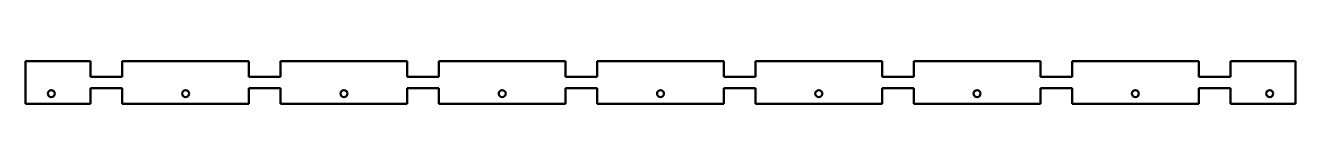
# Model space of a CAD drawing. Header units: millimetres. Extents: x 0 to 2006, y -35 to 33.
import ezdxf

# ---------------------------------------------------------------- set-up
doc = ezdxf.new("R2010")
doc.units = ezdxf.units.MM
doc.layers.add('IV_INTERIOR_PROFILES', color=7, linetype='Continuous', lineweight=50)
doc.layers.add('IV_OUTER_PROFILE', color=7, linetype='Continuous', lineweight=50)

msp = doc.modelspace()

# ---------------------------------------------------------------- linework, layer by layer
at = {"layer": 'IV_INTERIOR_PROFILES'}
for centre in [(40.8, -18.6), (253, -18.6), (503, -18.6), (753, -18.6), (1003, -18.6), (1253, -18.6), (1503, -18.6), (1753, -18.6), (1965.2, -18.6)]:
    msp.add_circle(centre, 5.5, dxfattribs=at)
at = {"layer": 'IV_OUTER_PROFILE'}
for p, q in [((0, -34.9), (0, 32.6)), ((0, 32.6), (103, 32.6)), ((103, 7.6), (103, 32.6)), ((153, 32.6), (153, 7.6)), ((153, 32.6), (353, 32.6)), ((353, 7.6), (353, 32.6)), ((403, 32.6), (403, 7.6)), ((403, 32.6), (603, 32.6)), ((603, 7.6), (603, 32.6)), ((653, 32.6), (653, 7.6)), ((653, 32.6), (853, 32.6)), ((853, 7.6), (853, 32.6)), ((903, 32.6), (903, 7.6)), ((903, 32.6), (1103, 32.6)), ((1103, 7.6), (1103, 32.6)), ((1153, 32.6), (1153, 7.6)), ((1153, 32.6), (1353, 32.6)), ((1353, 7.6), (1353, 32.6)), ((1403, 32.6), (1403, 7.6)), ((1403, 32.6), (1603, 32.6)), ((1603, 7.6), (1603, 32.6)), ((1653, 32.6), (1653, 7.6)), ((1653, 32.6), (1853, 32.6)), ((1853, 7.6), (1853, 32.6)), ((1903, 32.6), (1903, 7.6)), ((1903, 32.6), (2006, 32.6)), ((2006, -34.9), (2006, 32.6)), ((153, 7.6), (103, 7.6)), ((403, 7.6), (353, 7.6)), ((653, 7.6), (603, 7.6)), ((903, 7.6), (853, 7.6)), ((1153, 7.6), (1103, 7.6)), ((1403, 7.6), (1353, 7.6)), ((1653, 7.6), (1603, 7.6)), ((1903, 7.6), (1853, 7.6)), ((103, -34.9), (103, -9.9)), ((103, -9.9), (153, -9.9)), ((153, -9.9), (153, -34.9)), ((353, -34.9), (353, -9.9)), ((353, -9.9), (403, -9.9)), ((403, -9.9), (403, -34.9)), ((603, -34.9), (603, -9.9)), ((603, -9.9), (653, -9.9)), ((653, -9.9), (653, -34.9)), ((853, -34.9), (853, -9.9)), ((853, -9.9), (903, -9.9)), ((903, -9.9), (903, -34.9)), ((1103, -34.9), (1103, -9.9)), ((1103, -9.9), (1153, -9.9)), ((1153, -9.9), (1153, -34.9)), ((1353, -34.9), (1353, -9.9)), ((1353, -9.9), (1403, -9.9)), ((1403, -9.9), (1403, -34.9)), ((1603, -34.9), (1603, -9.9)), ((1603, -9.9), (1653, -9.9)), ((1653, -9.9), (1653, -34.9)), ((1853, -34.9), (1853, -9.9)), ((1853, -9.9), (1903, -9.9)), ((1903, -9.9), (1903, -34.9)), ((0, -34.9), (103, -34.9)), ((153, -34.9), (353, -34.9)), ((403, -34.9), (603, -34.9)), ((653, -34.9), (853, -34.9)), ((903, -34.9), (1103, -34.9)), ((1153, -34.9), (1353, -34.9)), ((1403, -34.9), (1603, -34.9)), ((1653, -34.9), (1853, -34.9)), ((1903, -34.9), (2006, -34.9))]:
    msp.add_line(p, q, dxfattribs=at)

doc.saveas('drawing.dxf')
